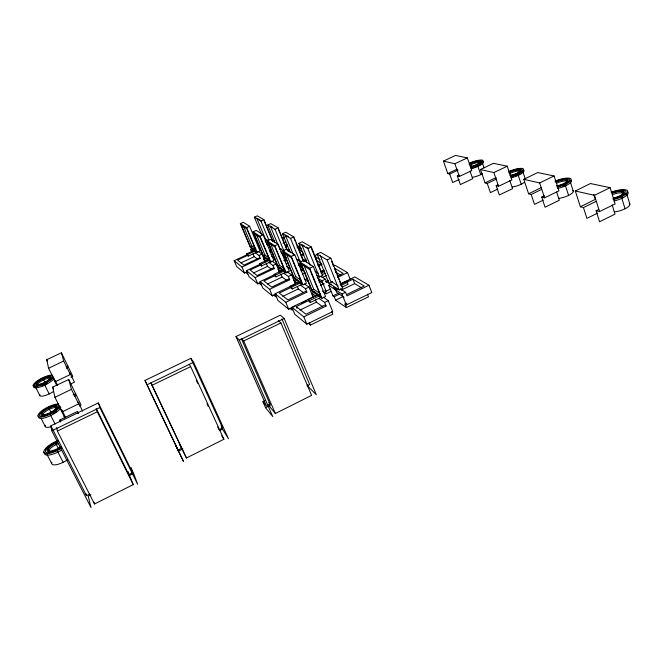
<?xml version="1.0" encoding="UTF-8"?>
<svg xmlns="http://www.w3.org/2000/svg" width="663" height="663" viewBox="0 0 663 663"><rect width="100%" height="100%" fill="white"/><g stroke="black" fill="none" stroke-linecap="round" stroke-linejoin="round"><path stroke-width="0.99" d="M56.662 427.527L57.391 431.083L94.502 503.988L133.23 484.612L127.893 471.642M221.525 427.552L228.478 438.765L193.621 362.263L190.869 358.327L144.99 380.446L183.436 461.324L175.504 445.171L177.982 450.111L181.712 448.254L179.888 444.716L186.452 457.984L223.895 439.246L190.679 366.606L189.22 364.451M269.004 404.579L270.131 407.157L275.369 413.497L311.593 395.372L280.938 322.947L278.203 320.519M612.181 204.942L615.024 214.124L599.576 221.757L596.095 210.735L599.543 211.596L615.131 203.922L610.109 187.654L590.393 183.543L575.327 190.994L580.382 206.79L595.349 199.323L593.799 194.392M307.408 384.789L308.129 386.496L316.35 394.775L284.187 318.505L280.333 315.182L235.978 336.572L239.285 340.202L272.775 416.588L265.565 407.704L262.938 401.72L264.794 400.8M96.649 409.353L128.829 474.6L132.625 472.702L98.331 402.947L50.86 425.837L86.497 495.684L89.58 494.142M190.869 358.327L222.594 427.892L218.923 429.723L217.646 426.939M267.371 405.59L270.081 404.239L241.249 338.362L243.669 340.973L275.369 413.497M306.969 385.866L309.638 384.54L281.941 318.978M90.93 494.731L88.204 496.09L91.022 507.585L51.797 430.793L50.86 425.837M129.103 475.702L133.644 473.44L130.694 467.432L132.625 472.702M178.347 451.171L182.922 448.892M219.561 430.635L222.312 429.259M265.565 407.704L270.197 405.4M596.095 210.735L598.838 209.384M597.62 213.096L586.904 218.376L583.457 207.56L580.382 206.79M556.613 192.013L559.29 200.267L545.044 207.196L541.712 197.093L544.572 197.814L558.942 190.853L554.111 175.985L537.701 172.562L523.787 179.333L528.618 193.811L541.538 187.48M575.327 190.994L594.429 195.32L610.109 187.654M583.457 207.56L596.004 201.419M79.311 405.938L81.085 405.085L68.737 379.485L52.692 387.109L54.921 397.311L62.264 411.864L78.657 403.858L78.168 402.126L82.635 411.093M308.204 323.229L310.466 325.069L332.851 314.171L331.782 311.527M331.326 284.054L328.699 285.314L332.967 295.872L334.218 296.726L335.611 300.157L346.409 307.574L368.495 296.817L367.451 294.173M54.921 397.311L71.422 389.314L68.737 379.485M346.6 294.563L364.244 286.018L352.931 279.239L346.608 282.289M335.611 300.157L342.771 296.692M543.246 200.127L534.486 204.37L531.187 194.458L528.618 193.811M314.618 292.093L311.975 293.361L313.408 296.858L291.877 307.226L303.811 316.839L326.105 306.033L324.638 302.411L318.928 298.333M346.832 303.148L344.992 304.044L346.335 304.955L371.819 292.565L368.959 285.256L347.022 295.889L345.572 292.275L340.409 288.935M291.877 307.226L294.836 314.303L306.853 324.166L332.718 311.585L328.276 300.646L323.337 297.173M509.731 180.27L512.557 188.648L499.338 194.988L496.156 185.673L498.568 186.278L511.886 179.922L507.261 166.214L493.396 163.322L480.46 169.529L485.076 182.897L496.106 177.568M322.251 290.991L326.279 293.75L330.829 291.554M317.461 295.018L308.138 299.502L308.917 301.392L310.359 302.461L321.621 297.032M336.207 288.231L334.434 289.085L333.68 287.203L335.221 288.214L335.984 290.104L338.652 288.811M342.083 287.154L348.017 284.294L347.271 282.405L345.672 281.427L340.136 284.087L354.796 276.919L368.959 285.256M321.928 298.292L325.566 296.543L313.359 266.501L303.712 260.41L300.132 262.109L312.107 291.339L321.928 298.292L309.687 268.25L300.132 262.109M339.199 289.955L342.812 288.214L330.804 258.197L320.685 252.363L317.129 254.045L328.923 283.258L339.199 289.955L327.157 259.937L317.129 254.045M299.949 310.102L316.417 302.146L322.732 306.762M341.155 290.195L354.68 283.656L361.666 287.908M51.797 430.793L99.898 407.554L98.331 402.947M147.161 384.714L193.621 362.263M239.285 340.202L284.187 318.505M332.967 295.872L338.437 293.228M334.218 296.726L339.597 294.123M57.391 431.083L97.295 411.781L96.201 408.433M150.924 382.957L152.125 385.253L190.679 366.606M243.669 340.973L280.938 322.947M541.712 197.093L544.389 195.8M324.638 302.411L328.276 300.646M335.984 290.104L341.959 294.032L345.572 292.275M70.958 377.214L72.789 376.344L61.435 352.799L46.708 359.719L48.581 368.272L55.319 381.714L70.353 374.479L69.947 373.029L74.463 382.153L70.734 383.927M294.629 284.402L275.112 293.726L285.77 302.311L306.911 292.159L305.494 288.728L300.397 285.09M328.541 281.767L326.735 282.637L325.351 279.206L320.735 276.222M337.591 277.424L347.545 272.642L350.296 279.571M311.975 290.071L320.66 296.187L309.828 269.617L301.358 264.131L311.975 290.071L313.748 289.217L320.096 293.651M328.923 283.258L332.436 281.576M523.787 179.333L539.665 182.93L554.111 175.985M275.112 293.726L277.946 300.455L288.687 309.256L295.043 306.198M301.4 303.132L305.941 300.944M326.279 293.75L324.92 290.411L326.121 291.223L330.771 288.985M340.997 284.054L348.431 280.474M60.283 421.842L59.869 419.944L77.472 411.458L78.375 413.273M297.007 308.328L296.27 306.555L308.187 300.811M308.138 299.502L309.58 300.571L319.135 295.963M340.782 285.529L347.271 282.405M531.187 194.458L541.737 189.369M299.079 281.999L290.245 286.225L290.982 288.015L292.275 288.977L302.104 284.27M317.428 276.943L319.118 276.131M321.746 274.872L325.326 273.164M73.112 394.916L75.773 393.648M302.999 284.883L306.447 283.234L294.762 254.758L286.143 249.321L282.745 250.921L294.223 278.667L302.999 284.883L291.272 256.407L282.745 250.921M316.873 275.418L319.375 277.051L322.798 275.41L311.295 246.951L302.253 241.746L298.88 243.329L306.671 262.457M74.488 396.242L76.27 395.388M282.819 296.378L298.367 288.935L303.372 292.598M322.085 277.582L326.594 275.418M319.002 282.082L320.859 281.187M305.494 288.728L308.95 287.071L313.201 297.447M317.345 277.847L321.92 280.855L325.351 279.206M325.533 281.85L328.309 280.515M337.583 276.065L343.152 273.396L334.716 268.349M320.328 285.339L324.033 283.557M469.992 171.062L472.669 178.728L460.346 184.571L457.304 175.935L459.368 176.449L471.774 170.59L467.349 157.893L455.481 155.415L443.406 161.142L447.815 173.557L457.064 169.14M48.581 368.272L63.689 361.045L61.435 352.799M294.065 277.441L301.822 282.91L291.447 257.725L283.888 252.827L294.065 277.441L295.748 276.637L301.201 280.449M274.888 274.573L260.062 281.601L269.642 289.317L289.731 279.753L288.372 276.488L283.797 273.214M318.472 266.062L322.069 264.346M302.328 274.084L305.104 272.766M295.557 283.963L294.181 280.64L296.684 279.446M496.156 185.673L497.921 184.828M320.602 271.722L324.108 270.048M322.061 271.3L323.892 270.429M333.041 266.054L334.873 265.183L347.545 272.642M260.062 281.601L262.78 288.007L272.435 295.93L276.164 294.148M291.132 287.361L279.222 293.054L287.891 299.916L305.767 291.339L306.911 292.159M290.245 286.225L291.529 287.178L300.405 282.935M321.124 273.032L324.646 271.349M497.847 189.046L490.413 192.602L487.255 183.444L485.076 182.897M283.308 270.007L274.192 274.325L275.352 275.178L284.493 270.844M300.298 263.352L298.483 264.206L299.187 265.913L303.182 268.54M303.927 261.628L306.646 260.344M260.393 264.106L246.479 270.661L249.089 276.778L257.816 283.93L260.584 282.612M274.963 275.692L263.924 280.93L271.714 287.104L288.703 279.015L289.731 279.753M480.46 169.529L493.877 172.562L507.261 166.214M274.192 274.325L274.905 276.023L276.065 276.885L286.225 272.062M299.187 265.913L301.599 264.769M286.06 272.883L289.333 271.333L278.12 244.257L270.388 239.376L267.156 240.884L278.17 267.297L286.06 272.883L274.814 245.816L267.156 240.884M267.454 284.062L282.148 277.076L287.104 280.706M300.969 269.849L302.834 268.963M288.372 276.488L291.654 274.93L295.366 283.897M301.052 270.985L302.908 270.098M487.255 183.444L496.579 179.002M309.687 268.25L313.359 266.501M327.157 259.937L330.804 258.197M317.734 265.192L321.464 263.418M291.272 256.407L294.762 254.758M298.88 243.329L307.831 248.592L311.295 246.951M268.83 262.523L272.965 265.473L276.09 263.998L279.62 272.46M283.839 260.368L286.615 259.059M284.767 260.99L286.623 260.111M459.244 179.433L452.705 182.524L449.68 174.021L447.815 173.557M301.019 254.841L303.679 253.581M277.979 266.112L284.957 271.026L275.012 247.084L268.217 242.683L277.979 266.112L279.587 265.349L285.04 269.161M66.093 366.763L67.933 365.901M246.479 270.661L255.131 277.631L274.267 268.581L272.965 265.473M301.209 255.843L303.903 254.567M285.993 263.949L287.85 263.07M66.507 368.238L68.347 367.368M279.521 272.377L278.203 269.219L280.59 268.092M303.571 260.402L306.273 259.117M314.229 255.926L316.964 254.633M265.034 261.918L263.766 258.901L265.283 258.189M449.68 174.021L458.116 170.051M276.09 263.998L271.913 261.065L261.462 265.996L260.418 265.208L259.73 263.592L268.416 259.498M287.742 250.407L289.466 249.595M297.115 246.818L299.867 245.525M259.73 263.592L260.774 264.363L269.493 260.261M288.015 251.534L289.748 250.722M261.263 264.736L250.117 269.99L257.153 275.568L273.338 267.918L274.267 268.581M297.157 247.838L298.988 246.968L301.458 248.451M247.224 254.609L234.147 260.733L236.658 266.576L244.581 273.081L247.349 271.78M281.709 253.241L282.828 253.979L283.507 255.603L285.04 254.882M270.802 262.084L273.927 260.609L263.161 234.818L256.175 230.409L253.092 231.835L263.675 257.029L270.802 262.084L260.012 236.285L253.092 231.835M457.304 175.935L459.069 175.098M253.597 272.941L267.512 266.369L271.664 269.402M266.75 244.589L268.275 245.592L269.733 244.904M247.357 255.495L237.586 260.07L243.984 265.134L259.44 257.874L260.277 258.479L242.012 267.065L234.147 260.733M282.455 239.07L284.319 238.191M253.863 250.473L246.619 253.863L247.282 255.412L248.235 256.125L258.222 251.451L262.009 254.111L265.026 261.297M257.004 252.305L259.987 250.904L249.628 226.282L243.288 222.271L240.346 223.63L250.531 247.713L257.004 252.305L246.619 227.674L240.346 223.63M274.814 245.816L278.12 244.257M293.833 236.898L285.712 232.216L282.504 233.716L290.543 238.44L293.833 236.898L303.737 261.147M240.926 262.896L254.227 256.656L257.244 258.86M283.026 243.155L285.819 241.846M255.272 252.827L259.026 255.512L262.009 254.111M443.406 161.142L454.884 163.736L467.349 157.893M269.965 250.954L271.822 250.084M269.891 251.948L271.764 251.07M263.476 255.877L269.775 260.327L260.228 237.511L254.086 233.533L263.476 255.877L265.001 255.164L269.75 258.479M285.521 245.625L287.319 244.78M285.538 246.611L287.344 245.766M279.687 249.512L281.203 248.799M271.076 254.783L272.941 253.904M250.316 246.603L256.034 250.639L246.851 228.851L241.282 225.246L250.316 246.603L251.774 245.923L255.885 248.791M265.109 240.909L267.288 239.89M251.584 251.708L250.672 249.537L252.843 248.526M274.814 240.677L273.015 241.523L263.915 219.668L257.252 215.831L254.327 217.174L261.678 234.768M282.388 238.158L285.156 236.865M246.619 253.863L247.572 254.567L255.752 250.747M275.079 242.757L267.728 225.047L270.786 223.622L278.129 227.848L287.17 249.802M260.012 236.285L263.161 234.818M267.728 225.047L274.996 229.307L278.129 227.848M246.619 227.674L249.628 226.282M254.327 217.174L260.924 221.052L263.915 219.668M257.584 218.599L261.786 221.052M271.076 226.497L272.692 227.442M286.772 235.688L288.372 236.616M302.601 244.945L304.375 245.99M306.149 247.026L308.809 248.584M320.113 259.606L315.149 256.639L316.765 260.634L320.917 263.153M303.024 252.288L300.546 250.788L298.988 246.968M335.553 272.045L340.633 275.128M298.209 259.672L300.712 261.28M268.233 241.108L265.648 239.451L256.738 218.102M279.513 248.352L283.665 251.012M296.427 259.208L300.513 261.827M314.991 271.126L318.257 273.222M338.055 285.927L330.58 281.129L320.146 255.222M265.233 241.796L268.631 244.009M280.664 251.841L284.817 254.542M298.317 263.344L301.624 265.49L290.543 238.44M268.648 244.705L267.628 244.042L268.275 245.592M283.507 255.603L286.391 257.501M328.699 285.314L334.434 289.085M286.549 259.183L284.966 258.139L283.781 255.272M300.447 268.391L303.621 270.487M318.381 280.275L324.041 284.021M344.155 297.347L336.647 292.375L335.221 288.836M271.731 256.316L274.905 258.495M286.491 266.451L290.427 269.145M304.292 278.667L308.245 281.377L306.936 278.195M287.029 271.681L291.654 274.93M304.541 283.971L308.95 287.071M250.672 249.537L252.843 251.095M263.766 258.901L266.161 260.609M278.203 269.219L281.137 271.316M294.181 280.64L298.267 283.557M311.975 293.361L315.886 296.154M326.105 306.033L324.829 305.104L305.974 314.237L296.27 306.555M245.625 272.286L247.788 274.043L246.851 271.863M258.736 282.96L261.114 284.891L260.145 282.612M273.471 294.952L275.833 296.883L274.83 294.488M289.806 308.245L292.192 310.193L291.14 307.682M268.788 402.698L270.081 404.239M262.938 401.72L266.468 406.038L235.978 336.572M221.086 425.58L222.594 427.892M221.715 435.815L223.895 439.246M43.791 452.158L44.545 453.608M48.175 450.02L48.83 451.296A8.851 2.859 -27.7 0 1 58.253 443.646M47.073 454.594L51.656 463.47M37.982 415.875L38.669 417.209A12.44 3.671 -27.1 0 0 49.12 416.289A12.44 3.671 -27.1 0 0 60.863 407.621M55.907 443.704L58.501 448.776M55.551 443.274L56.198 444.533M41.048 418.287L45.15 426.292M57.631 451.586L63.134 462.326M57.001 450.724L57.756 452.191M50.512 415.113L55.07 424.08M49.924 414.267L50.603 415.61M35.587 387.192L39.73 395.339M33.15 385.692L33.78 386.927M59.869 419.944L60.789 421.751M36.805 383.96L37.352 385.037A7.334 1.989 -26.5 0 1 42.714 380.322A7.334 1.989 -26.5 0 1 50.239 378.366M49.103 408.648L51.324 413.024M48.73 408.118L49.319 409.278A8.022 2.362 -27 0 1 56.604 407.72M62.281 410.878L65.446 417.16M60.018 408.076L64.502 416.969M43.393 379.344L45.026 382.576M43.037 378.822L43.584 379.891M44.587 384.805L49.203 393.93M44.04 383.976L44.67 385.22M53.405 378.747L56.579 385.087M52.692 387.109L53.587 388.883M46.708 359.719L47.587 361.468M57.706 385.609L54.963 380.139L55.319 381.714M71.422 389.314L78.657 403.858M63.689 361.045L70.353 374.479M99.898 407.554L137.622 484.255L133.644 473.44M97.295 411.781L133.23 484.612M144.99 380.446L177.982 450.111M152.125 385.253L186.452 457.984M150.965 383.123L181.712 448.254M196.389 380.463L197.665 383.247M207.013 403.701L208.29 406.485M242.012 267.065L244.581 273.081M255.131 277.631L257.816 283.93M247.572 254.567L248.235 256.125M259.026 255.512L260.277 258.479M260.774 264.363L261.462 265.996M243.147 225.495L251.774 245.923M269.642 289.317L272.435 295.93M253.067 253.912L254.227 256.656M256.407 234.677L265.001 255.164M266.228 263.319L267.512 266.369M275.352 275.178L276.065 276.885M285.77 302.311L288.687 309.256M264.114 220.854L272.377 240.735M291.529 287.178L292.275 288.977M303.811 316.839L306.853 324.166M270.612 243.802L279.587 265.349M260.924 221.052L268.813 239.989M269.783 246.089L270.918 248.832M280.814 273.877L282.148 277.076M297.322 286.416L298.367 288.935M270.264 226.017L279.131 247.415M309.364 322.425L310.466 325.069M282.504 233.716L290.261 252.57M309.58 300.571L310.359 302.461M278.311 229.083L286.532 249.031M286.366 253.921L295.748 276.637M274.996 229.307L284.062 251.269M315.323 299.485L316.417 302.146M285.181 234.752L293.643 255.346M293.991 238.183L295.168 241.05M295.947 242.965L302.983 260.186M303.903 265.134L313.748 289.217M307.831 248.592L319.375 277.051M301.715 244.432L310.185 265.241M311.419 248.285L321.605 273.454M321.92 280.855L326.121 291.223M331.666 261.479L333.555 266.219M334.318 268.109L336.216 272.849M336.97 274.747L338.868 279.488M339.63 281.385L341.52 286.126M341.959 294.032L346.335 304.955M344.992 304.044L346.409 307.574M352.931 279.239L354.68 283.656M127.81 471.733L128.829 474.6M454.884 163.736L459.368 176.449M471.012 163.479L471.368 164.499M470.929 164.275L471.841 166.894M479.1 161.532L479.457 162.551M477.948 164.996L478.355 166.173M480.774 174.667L477.799 166.048A8.611 2.138 -19.6 0 1 471.542 168.253M482.067 160.131L482.465 161.3M482.415 163.09L484.056 167.847M493.877 172.562L498.568 186.278M510.245 172.048L510.609 173.142M510.112 172.894L511.065 175.72M519.17 169.985L519.535 171.079M518.342 173.814L518.764 175.082M518.11 174.941L521.226 184.231M522.726 171.236L525.494 179.565M539.665 182.93L544.572 197.814M566.053 179.872L566.434 181.057M565.68 184.148L566.119 185.532M568.597 195.436L565.348 185.358A10.26 2.901 -18 0 1 562.986 186.378M570.379 182.184L573.296 191.3M594.429 195.32L599.543 211.596M622.151 196.48L622.615 197.988M621.687 197.781L625.052 208.787M626.792 194.135L629.85 204.171M621.861 191.64L622.259 192.941M77.472 411.458L78.01 413.447M94.038 502.164L94.502 503.988M86.041 493.811L86.497 495.684M61.825 409.974L62.264 411.864M612.181 192.9A9.663 2.917 -16.9 0 1 624.413 192.245A9.663 2.917 -16.9 0 1 613.267 198.444M627.496 191.864A13.078 3.961 -16.9 0 1 613.888 201.022M611.153 192.179A13.086 3.945 -16.9 0 1 627.695 191.168A13.086 3.945 -16.9 0 1 613.424 199.522M612.952 194.45A8.437 2.553 -16.9 0 1 623.626 193.869M612.554 193.157A8.437 2.544 -16.9 0 1 623.237 192.585A8.437 2.544 -16.9 0 1 613.507 198.005M611.667 192.543A11.37 3.431 -16.9 0 1 626.071 191.773A11.37 3.431 -16.9 0 1 612.935 199.074M629.27 203.384A11.329 3.539 -16.7 0 1 626.179 208.19A11.329 3.539 -16.7 0 1 614.087 211.961M555.569 181.438A10.26 2.892 -18 0 1 569.6 179.69A10.26 2.892 -18 0 1 557.426 186.543M572.89 190.612A10.227 2.983 -17.9 0 1 569.633 194.897A10.227 2.983 -17.9 0 1 558.743 198.37M571.108 180.054A11.801 3.34 -18 0 1 568.423 184.273A11.801 3.34 -18 0 1 557.508 188.474M554.939 181.223A11.81 3.332 -18 0 1 571.075 179.209A11.81 3.332 -18 0 1 557.061 187.107M556.108 182.06A7.616 2.146 -18 0 1 565.34 179.781A7.616 2.146 -18 0 1 565.464 182.632A7.616 2.146 -18 0 1 556.274 185.905M556.489 183.245A7.608 2.155 -18 0 1 567.197 181.372M555.569 181.944A8.718 2.461 -18 0 1 568.083 180.063A8.718 2.461 -18 0 1 557.79 185.988M509.159 171.808A9.365 2.47 -18.9 0 1 522.253 169.678A9.365 2.47 -18.9 0 1 510.875 176.043M509.225 173.872A6.945 1.84 -18.9 0 1 520.173 171.352M509.789 171.949A7.948 2.097 -18.9 0 1 520.919 170.134A7.948 2.097 -18.9 0 1 511.256 175.546M523.753 170.142A10.765 2.851 -18.9 0 1 520.919 173.938A10.765 2.851 -18.9 0 1 510.916 177.808M508.529 171.676A10.774 2.843 -18.9 0 1 523.596 169.222A10.774 2.843 -18.9 0 1 510.493 176.549M508.861 172.778A6.945 1.832 -18.9 0 1 517.778 169.919A6.945 1.832 -18.9 0 1 518.698 172.214A6.945 1.832 -18.9 0 1 509.946 175.48M522.378 172.024A9.357 2.478 -18.9 0 1 521.45 172.944M519.999 173.938A9.357 2.478 -18.9 0 1 515.93 175.877M513.61 176.689A9.357 2.478 -18.9 0 1 512.051 177.129M524.549 182.226A9.332 2.553 -18.8 0 1 512.3 186.966M469.711 164.159A6.39 1.575 -19.6 0 1 477.882 161.482A6.39 1.575 -19.6 0 1 478.446 163.546A6.39 1.575 -19.6 0 1 470.374 166.579M469.139 164.167A7.318 1.807 -19.6 0 1 478.031 161.15A7.318 1.807 -19.6 0 1 479.797 162.974A7.318 1.807 -19.6 0 1 471.517 166.62M469.545 163.164A9.904 2.445 -19.6 0 1 483.078 160.802A9.904 2.445 -19.6 0 1 470.738 167.532M483.294 161.664A9.904 2.461 -19.6 0 1 480.377 165.12A9.904 2.461 -19.6 0 1 471.144 168.709M470.084 163.28A8.611 2.13 -19.6 0 1 481.852 161.225A8.611 2.13 -19.6 0 1 471.128 167.076M470.067 165.17A6.39 1.583 -19.6 0 1 479.979 162.791M480.957 164.217A8.611 2.138 -19.6 0 1 479.564 165.128M482.54 173.747A8.586 2.196 -19.5 0 1 472.611 177.22M60.192 406.286A12.448 3.655 -27 0 1 44.305 416.43A12.448 3.655 -27 0 1 40.692 411.773A12.448 3.655 -27 0 1 58.452 404.049M63.98 416.281A10.774 3.282 -27.2 0 1 64.369 417.98M50.554 426.881A10.774 3.282 -27.2 0 1 45.324 425.265M54.117 378.175A11.379 3.083 -26.5 0 1 41.976 386.38A11.379 3.083 -26.5 0 1 33.995 385.932M53.496 376.94A11.379 3.075 -26.5 0 1 38.893 385.974A11.379 3.075 -26.5 0 1 35.678 382.137A11.379 3.075 -26.5 0 1 51.954 375.092M53.587 391.419A9.862 2.76 -26.7 0 1 43.65 395.927A9.862 2.76 -26.7 0 1 39.904 394.468M56.645 411.325A10.807 3.191 -27.1 0 1 55.311 412.32M54.59 412.817A10.807 3.191 -27.1 0 1 53.023 413.787M42.705 414.383A8.022 2.362 -27 0 1 49.311 409.286M46.891 383.612A9.887 2.685 -26.5 0 1 42.241 385.816M60.598 446.754A8.851 2.851 -27.7 0 1 48.324 450.401A8.851 2.851 -27.7 0 1 57.615 442.387M59.645 448.627A11.934 3.837 -27.7 0 1 45.415 451.42A11.934 3.837 -27.7 0 1 58.129 441.086M60.573 447.318A10.136 3.265 -27.7 0 1 47.123 450.898A10.136 3.265 -27.7 0 1 57.822 441.84M61.684 448.055A13.732 4.417 -27.7 0 1 43.957 452.63A13.732 4.417 -27.7 0 1 57.64 440.638M60.938 450.467A13.724 4.434 -27.7 0 1 48.747 455.108A13.724 4.434 -27.7 0 1 44.769 452.216M67.593 459.716A11.884 3.961 -27.9 0 1 56.073 464.738A11.884 3.961 -27.9 0 1 51.83 462.235M46.029 414.317A8.022 2.354 -27 0 0 56.396 407.049A8.022 2.354 -27 0 0 45.134 410.206A8.022 2.354 -27 0 0 46.029 414.317M40.493 384.142A7.334 1.981 -26.5 0 0 50.032 377.695A7.334 1.981 -26.5 0 0 39.739 380.686A7.334 1.981 -26.5 0 0 40.493 384.142M44.943 415.651A10.815 3.174 -27 0 0 58.891 405.855A10.815 3.174 -27 0 0 43.7 410.124A10.815 3.174 -27 0 0 44.943 415.651M45.573 414.872A9.191 2.702 -27 0 0 57.432 406.552A9.191 2.702 -27 0 0 44.537 410.165A9.191 2.702 -27 0 0 45.573 414.872M39.482 385.294A9.887 2.669 -26.5 0 0 52.327 376.609A9.887 2.669 -26.5 0 0 38.437 380.653A9.887 2.669 -26.5 0 0 39.482 385.294M40.07 384.623A8.404 2.271 -26.5 0 0 50.993 377.239A8.404 2.271 -26.5 0 0 39.2 380.67A8.404 2.271 -26.5 0 0 40.07 384.623"/></g></svg>
